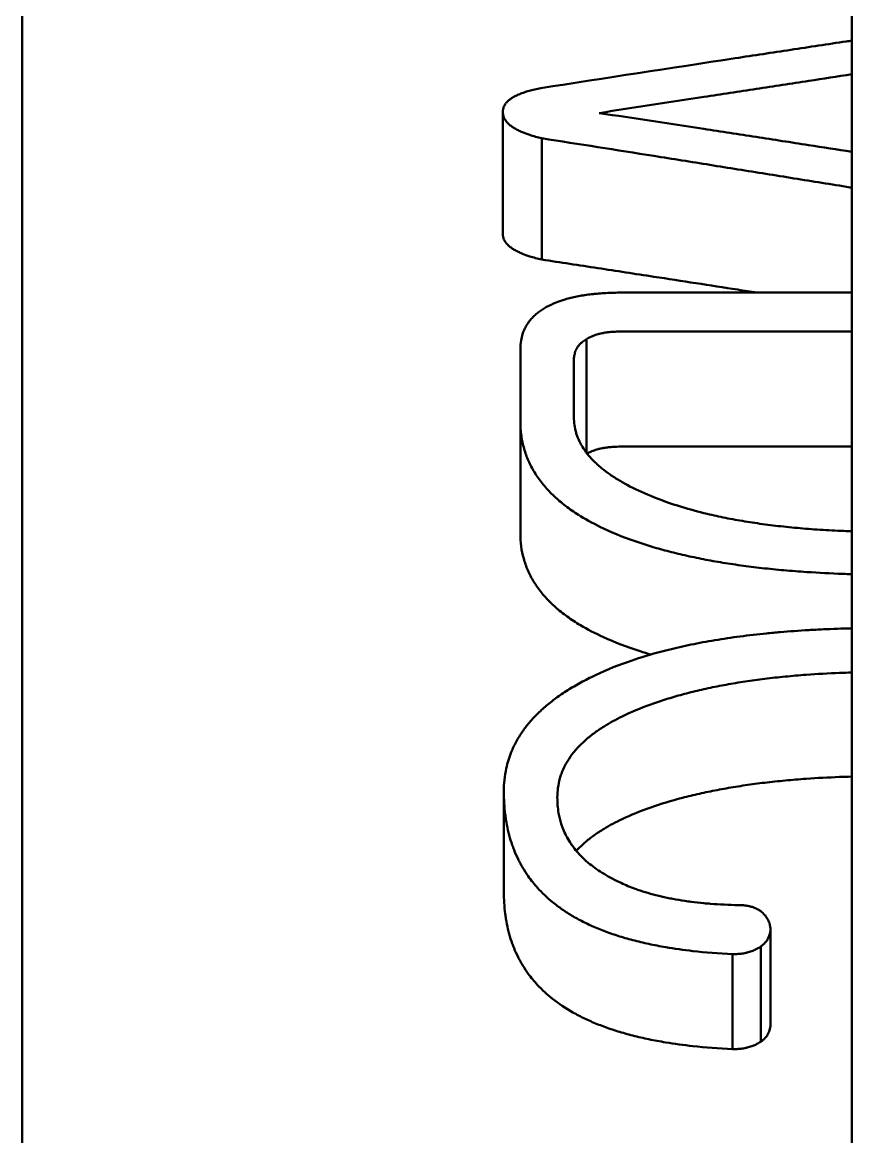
# Model space of a CAD drawing. Header units: millimetres. Extents: x 2121 to 4904, y 892 to 1933.
# Drawn here: x 2774.78 to 2778.98, y 1477.3 to 1482.94 of the extents above; entities that cross this region are included whole.
import ezdxf

# ---------------------------------------------------------------- set-up
doc = ezdxf.new("R2010")
doc.units = ezdxf.units.MM
doc.header["$LTSCALE"] = 1.8
doc.layers.add('외형선(ISO)', color=7, linetype='Continuous', lineweight=50)

msp = doc.modelspace()

# ---------------------------------------------------------------- linework, layer by layer
at = {"layer": '외형선(ISO)', "color": 7}
for p, q in [((2774.7786, 1470.1328), (2774.7786, 1537.6328)), ((2778.9786, 1537.6328), (2778.9786, 1470.1328)), ((2777.212, 1481.8731), (2777.212, 1482.4914)), ((2777.4091, 1481.7438), (2777.4091, 1482.3578)), ((2777.6358, 1480.7655), (2777.6358, 1481.3407)), ((2777.8082, 1481.3793), (2778.9786, 1481.3793)), ((2777.5717, 1481.234), (2777.5717, 1480.945)), ((2777.3007, 1480.3572), (2777.3007, 1480.925)), ((2778.9786, 1480.7968), (2777.8082, 1480.7968)), ((2777.2169, 1478.5436), (2777.2169, 1479.0509)), ((2778.5671, 1477.8636), (2778.5671, 1478.3482)), ((2778.375, 1477.7466), (2778.375, 1478.2274)), ((2778.5179, 1477.7844), (2778.5179, 1478.2664))]:
    msp.add_line(p, q, dxfattribs=at)
for points, knots in [([(2778.9786, 1482.8522), (2778.9695, 1482.8509), (2778.9604, 1482.8495), (2778.9513, 1482.8481), (2778.9044, 1482.8411), (2778.8575, 1482.834), (2778.8107, 1482.8269), (2778.7169, 1482.8127), (2778.6231, 1482.7985), (2778.5294, 1482.7843), (2778.4825, 1482.7772), (2778.4356, 1482.77), (2778.3887, 1482.7629), (2778.0605, 1482.7129), (2777.7323, 1482.6625), (2777.4042, 1482.6116)], [0.1243351, 0.1243351, 0.1243351, 0.1243351, 0.1262184, 0.1262184, 0.1262184, 0.1359275, 0.1359275, 0.1359275, 0.1553457, 0.1553457, 0.1553457, 0.1650549, 0.1650549, 0.1650549, 0.2330186, 0.2330186, 0.2330186, 0.2330186]), ([(2777.6998, 1482.4856), (2777.8767, 1482.513), (2778.0535, 1482.5403), (2778.2304, 1482.5674), (2778.2746, 1482.5742), (2778.3188, 1482.581), (2778.363, 1482.5878), (2778.4515, 1482.6013), (2778.5399, 1482.6148), (2778.6283, 1482.6283), (2778.6725, 1482.6351), (2778.7168, 1482.6418), (2778.761, 1482.6485), (2778.8335, 1482.6595), (2778.9061, 1482.6706), (2778.9786, 1482.6815)], [0, 0, 0, 0, 0.0365897, 0.0365897, 0.0365897, 0.04573713, 0.04573713, 0.04573713, 0.06403198, 0.06403198, 0.06403198, 0.0731794, 0.0731794, 0.0731794, 0.08818727, 0.08818727, 0.08818727, 0.08818727]), ([(2777.4042, 1482.6116), (2777.3935, 1482.6096), (2777.3832, 1482.6074), (2777.3735, 1482.6051), (2777.3637, 1482.6029), (2777.3543, 1482.6005), (2777.3454, 1482.598), (2777.341, 1482.5968), (2777.3366, 1482.5955), (2777.3324, 1482.5942), (2777.324, 1482.5916), (2777.316, 1482.589), (2777.3084, 1482.5862), (2777.3046, 1482.5848), (2777.3009, 1482.5833), (2777.2974, 1482.5819), (2777.2903, 1482.579), (2777.2836, 1482.576), (2777.2774, 1482.5728), (2777.2742, 1482.5713), (2777.2712, 1482.5697), (2777.2684, 1482.5681), (2777.2626, 1482.5648), (2777.2572, 1482.5615), (2777.2523, 1482.5581), (2777.2499, 1482.5563), (2777.2476, 1482.5546), (2777.2453, 1482.5528), (2777.2409, 1482.5493), (2777.2369, 1482.5456), (2777.2333, 1482.5418), (2777.2315, 1482.54), (2777.2299, 1482.538), (2777.2283, 1482.5361), (2777.2252, 1482.5322), (2777.2225, 1482.5282), (2777.2203, 1482.5241), (2777.2192, 1482.5221), (2777.2182, 1482.52), (2777.2173, 1482.5179), (2777.2155, 1482.5137), (2777.2142, 1482.5094), (2777.2133, 1482.505), (2777.2124, 1482.5006), (2777.212, 1482.496), (2777.212, 1482.4914)], [0, 0, 0, 0, 0.083333, 0.083333, 0.083333, 0.166667, 0.166667, 0.166667, 0.208333, 0.208333, 0.208333, 0.291667, 0.291667, 0.291667, 0.333333, 0.333333, 0.333333, 0.416667, 0.416667, 0.416667, 0.458333, 0.458333, 0.458333, 0.541667, 0.541667, 0.541667, 0.583333, 0.583333, 0.583333, 0.666667, 0.666667, 0.666667, 0.708333, 0.708333, 0.708333, 0.791667, 0.791667, 0.791667, 0.833333, 0.833333, 0.833333, 0.916667, 0.916667, 0.916667, 1, 1, 1, 1]), ([(2777.212, 1482.4914), (2777.212, 1482.4866), (2777.2124, 1482.4819), (2777.2133, 1482.4772), (2777.2142, 1482.4726), (2777.2156, 1482.4681), (2777.2174, 1482.4636), (2777.2184, 1482.4614), (2777.2194, 1482.4592), (2777.2205, 1482.457), (2777.2228, 1482.4527), (2777.2255, 1482.4484), (2777.2287, 1482.4443), (2777.2303, 1482.4422), (2777.232, 1482.4401), (2777.2339, 1482.4381), (2777.2375, 1482.434), (2777.2416, 1482.43), (2777.2462, 1482.4261), (2777.2485, 1482.4241), (2777.2509, 1482.4222), (2777.2534, 1482.4203), (2777.2584, 1482.4165), (2777.2639, 1482.4128), (2777.2698, 1482.4092), (2777.2728, 1482.4074), (2777.2758, 1482.4056), (2777.279, 1482.4038), (2777.2854, 1482.4003), (2777.2923, 1482.3968), (2777.2996, 1482.3935), (2777.3032, 1482.3918), (2777.307, 1482.3902), (2777.3109, 1482.3886), (2777.3225, 1482.3837), (2777.3352, 1482.379), (2777.3488, 1482.3745), (2777.3671, 1482.3686), (2777.3872, 1482.363), (2777.4091, 1482.3578)], [0, 0, 0, 0, 0.083333, 0.083333, 0.083333, 0.166667, 0.166667, 0.166667, 0.208333, 0.208333, 0.208333, 0.291667, 0.291667, 0.291667, 0.333333, 0.333333, 0.333333, 0.416667, 0.416667, 0.416667, 0.458333, 0.458333, 0.458333, 0.541667, 0.541667, 0.541667, 0.583333, 0.583333, 0.583333, 0.666667, 0.666667, 0.666667, 0.708333, 0.708333, 0.708333, 0.833333, 0.833333, 0.833333, 1, 1, 1, 1]), ([(2778.9786, 1482.2898), (2778.9055, 1482.3011), (2778.8324, 1482.3124), (2778.7593, 1482.3236), (2778.7152, 1482.3305), (2778.671, 1482.3373), (2778.6269, 1482.344), (2778.5386, 1482.3576), (2778.4503, 1482.3712), (2778.362, 1482.3847), (2778.3179, 1482.3915), (2778.2737, 1482.3982), (2778.2296, 1482.405), (2778.053, 1482.432), (2777.8764, 1482.4589), (2777.6998, 1482.4856)], [0.13082533, 0.13082533, 0.13082533, 0.13082533, 0.14592504, 0.14592504, 0.14592504, 0.15504535, 0.15504535, 0.15504535, 0.17328598, 0.17328598, 0.17328598, 0.1824063, 0.1824063, 0.1824063, 0.21888756, 0.21888756, 0.21888756, 0.21888756]), ([(2777.4091, 1482.3578), (2777.5983, 1482.3281), (2777.7874, 1482.2982), (2777.9766, 1482.2682), (2778.0239, 1482.2607), (2778.0712, 1482.2532), (2778.1185, 1482.2457), (2778.2131, 1482.2306), (2778.3077, 1482.2156), (2778.4023, 1482.2004), (2778.4496, 1482.1929), (2778.4968, 1482.1853), (2778.5441, 1482.1777), (2778.6387, 1482.1626), (2778.7333, 1482.1474), (2778.8279, 1482.1322), (2778.8752, 1482.1246), (2778.9225, 1482.117), (2778.9698, 1482.1093), (2778.9727, 1482.1089), (2778.9757, 1482.1084), (2778.9786, 1482.1079)], [0, 0, 0, 0, 0.0391398, 0.0391398, 0.0391398, 0.0489247, 0.0489247, 0.0489247, 0.0684946, 0.0684946, 0.0684946, 0.0782795, 0.0782795, 0.0782795, 0.0978494, 0.0978494, 0.0978494, 0.1076343, 0.1076343, 0.1076343, 0.1082414, 0.1082414, 0.1082414, 0.1082414]), ([(2777.4091, 1481.7438), (2777.3872, 1481.7489), (2777.3671, 1481.7543), (2777.3488, 1481.76), (2777.3352, 1481.7643), (2777.3225, 1481.7689), (2777.3109, 1481.7736), (2777.307, 1481.7752), (2777.3032, 1481.7767), (2777.2996, 1481.7784), (2777.2923, 1481.7816), (2777.2854, 1481.7849), (2777.279, 1481.7883), (2777.2758, 1481.7901), (2777.2728, 1481.7918), (2777.2698, 1481.7935), (2777.2639, 1481.797), (2777.2584, 1481.8006), (2777.2534, 1481.8043), (2777.2509, 1481.8062), (2777.2485, 1481.808), (2777.2462, 1481.8099), (2777.2416, 1481.8137), (2777.2375, 1481.8175), (2777.2339, 1481.8215), (2777.232, 1481.8235), (2777.2303, 1481.8255), (2777.2287, 1481.8275), (2777.2255, 1481.8315), (2777.2228, 1481.8356), (2777.2205, 1481.8399), (2777.2194, 1481.842), (2777.2184, 1481.8441), (2777.2174, 1481.8462), (2777.2138, 1481.8548), (2777.212, 1481.8638), (2777.212, 1481.8731)], [-1, -1, -1, -1, -0.833333, -0.833333, -0.833333, -0.708333, -0.708333, -0.708333, -0.666667, -0.666667, -0.666667, -0.583333, -0.583333, -0.583333, -0.541667, -0.541667, -0.541667, -0.458333, -0.458333, -0.458333, -0.416667, -0.416667, -0.416667, -0.333333, -0.333333, -0.333333, -0.291667, -0.291667, -0.291667, -0.208333, -0.208333, -0.208333, -0.166667, -0.166667, -0.166667, 0, 0, 0, 0]), ([(2778.4994, 1481.5765), (2778.467, 1481.5815), (2778.4346, 1481.5865), (2778.4023, 1481.5915), (2778.2604, 1481.6135), (2778.1185, 1481.6353), (2777.9766, 1481.6571), (2777.882, 1481.6716), (2777.7874, 1481.6861), (2777.6928, 1481.7006), (2777.5983, 1481.715), (2777.5037, 1481.7295), (2777.4091, 1481.7438)], [-0.07519101, -0.07519101, -0.07519101, -0.07519101, -0.06849457, -0.06849457, -0.06849457, -0.03913976, -0.03913976, -0.03913976, -0.01956988, -0.01956988, -0.01956988, 0, 0, 0, 0]), ([(2777.8132, 1481.5765), (2777.7995, 1481.5765), (2777.7861, 1481.5763), (2777.7729, 1481.576), (2777.7597, 1481.5757), (2777.7468, 1481.5752), (2777.7342, 1481.5745), (2777.7279, 1481.5742), (2777.7216, 1481.5738), (2777.7154, 1481.5734), (2777.703, 1481.5725), (2777.6909, 1481.5715), (2777.6791, 1481.5703), (2777.6732, 1481.5697), (2777.6673, 1481.5691), (2777.6615, 1481.5684), (2777.6499, 1481.5671), (2777.6386, 1481.5656), (2777.6275, 1481.5639), (2777.622, 1481.5631), (2777.6165, 1481.5622), (2777.6111, 1481.5613), (2777.6003, 1481.5594), (2777.5898, 1481.5574), (2777.5795, 1481.5552), (2777.5744, 1481.5541), (2777.5693, 1481.553), (2777.5643, 1481.5518), (2777.5543, 1481.5494), (2777.5445, 1481.5469), (2777.535, 1481.5442), (2777.5303, 1481.5429), (2777.5256, 1481.5415), (2777.521, 1481.54), (2777.5071, 1481.5358), (2777.4939, 1481.5311), (2777.4812, 1481.526), (2777.4643, 1481.5193), (2777.4485, 1481.5118), (2777.4337, 1481.5037)], [0, 0, 0, 0, 0.083333, 0.083333, 0.083333, 0.166667, 0.166667, 0.166667, 0.208333, 0.208333, 0.208333, 0.291667, 0.291667, 0.291667, 0.333333, 0.333333, 0.333333, 0.416667, 0.416667, 0.416667, 0.458333, 0.458333, 0.458333, 0.541667, 0.541667, 0.541667, 0.583333, 0.583333, 0.583333, 0.666667, 0.666667, 0.666667, 0.708333, 0.708333, 0.708333, 0.833333, 0.833333, 0.833333, 1, 1, 1, 1]), ([(2777.4337, 1481.5037), (2777.4263, 1481.4997), (2777.4192, 1481.4955), (2777.4125, 1481.4911), (2777.4057, 1481.4867), (2777.3992, 1481.4822), (2777.3931, 1481.4775), (2777.39, 1481.4752), (2777.387, 1481.4728), (2777.3841, 1481.4704), (2777.3782, 1481.4655), (2777.3727, 1481.4605), (2777.3674, 1481.4554), (2777.3648, 1481.4528), (2777.3623, 1481.4502), (2777.3598, 1481.4475), (2777.3549, 1481.4422), (2777.3503, 1481.4367), (2777.3459, 1481.4311), (2777.3438, 1481.4283), (2777.3417, 1481.4254), (2777.3397, 1481.4225), (2777.3357, 1481.4167), (2777.332, 1481.4108), (2777.3286, 1481.4047), (2777.3269, 1481.4016), (2777.3253, 1481.3985), (2777.3238, 1481.3954), (2777.3207, 1481.3891), (2777.3179, 1481.3827), (2777.3154, 1481.3761), (2777.3142, 1481.3728), (2777.3131, 1481.3694), (2777.312, 1481.366), (2777.3088, 1481.3559), (2777.3062, 1481.3454), (2777.3044, 1481.3345), (2777.3019, 1481.32), (2777.3007, 1481.3049), (2777.3007, 1481.2891)], [0, 0, 0, 0, 0.083333, 0.083333, 0.083333, 0.166667, 0.166667, 0.166667, 0.208333, 0.208333, 0.208333, 0.291667, 0.291667, 0.291667, 0.333333, 0.333333, 0.333333, 0.416667, 0.416667, 0.416667, 0.458333, 0.458333, 0.458333, 0.541667, 0.541667, 0.541667, 0.583333, 0.583333, 0.583333, 0.666667, 0.666667, 0.666667, 0.708333, 0.708333, 0.708333, 0.833333, 0.833333, 0.833333, 1, 1, 1, 1]), ([(2777.5717, 1481.234), (2777.5717, 1481.242), (2777.5723, 1481.2496), (2777.5735, 1481.2568), (2777.5738, 1481.2586), (2777.5741, 1481.2604), (2777.5745, 1481.2622), (2777.5752, 1481.2657), (2777.5761, 1481.2692), (2777.5772, 1481.2726), (2777.5777, 1481.2743), (2777.5782, 1481.2759), (2777.5788, 1481.2776), (2777.58, 1481.2809), (2777.5813, 1481.2841), (2777.5828, 1481.2872), (2777.5836, 1481.2888), (2777.5843, 1481.2903), (2777.5852, 1481.2919), (2777.5868, 1481.2949), (2777.5886, 1481.2979), (2777.5905, 1481.3007), (2777.5915, 1481.3022), (2777.5925, 1481.3036), (2777.5935, 1481.305), (2777.5956, 1481.3078), (2777.5978, 1481.3105), (2777.6002, 1481.3131), (2777.6014, 1481.3144), (2777.6026, 1481.3157), (2777.6038, 1481.317), (2777.6076, 1481.3208), (2777.6117, 1481.3245), (2777.6162, 1481.3279), (2777.6221, 1481.3325), (2777.6286, 1481.3368), (2777.6358, 1481.3407)], [0, 0, 0, 0, 0.166667, 0.166667, 0.166667, 0.208333, 0.208333, 0.208333, 0.291667, 0.291667, 0.291667, 0.333333, 0.333333, 0.333333, 0.416667, 0.416667, 0.416667, 0.458333, 0.458333, 0.458333, 0.541667, 0.541667, 0.541667, 0.583333, 0.583333, 0.583333, 0.666667, 0.666667, 0.666667, 0.708333, 0.708333, 0.708333, 0.833333, 0.833333, 0.833333, 1, 1, 1, 1]), ([(2777.6358, 1481.3407), (2777.6423, 1481.345), (2777.6494, 1481.3489), (2777.657, 1481.3525), (2777.6589, 1481.3534), (2777.6608, 1481.3543), (2777.6628, 1481.3551), (2777.6667, 1481.3568), (2777.6707, 1481.3584), (2777.6749, 1481.3599), (2777.677, 1481.3607), (2777.6791, 1481.3614), (2777.6812, 1481.3621), (2777.6855, 1481.3636), (2777.6899, 1481.3649), (2777.6945, 1481.3662), (2777.6967, 1481.3668), (2777.699, 1481.3674), (2777.7014, 1481.368), (2777.706, 1481.3691), (2777.7108, 1481.3702), (2777.7157, 1481.3712), (2777.7182, 1481.3717), (2777.7207, 1481.3721), (2777.7232, 1481.3726), (2777.7282, 1481.3735), (2777.7334, 1481.3743), (2777.7387, 1481.375), (2777.7413, 1481.3753), (2777.744, 1481.3757), (2777.7467, 1481.376), (2777.7549, 1481.3769), (2777.7633, 1481.3777), (2777.772, 1481.3782), (2777.7836, 1481.3789), (2777.7956, 1481.3793), (2777.8082, 1481.3793)], [0, 0, 0, 0, 0.166667, 0.166667, 0.166667, 0.208333, 0.208333, 0.208333, 0.291667, 0.291667, 0.291667, 0.333333, 0.333333, 0.333333, 0.416667, 0.416667, 0.416667, 0.458333, 0.458333, 0.458333, 0.541667, 0.541667, 0.541667, 0.583333, 0.583333, 0.583333, 0.666667, 0.666667, 0.666667, 0.708333, 0.708333, 0.708333, 0.833333, 0.833333, 0.833333, 1, 1, 1, 1]), ([(2777.3007, 1481.2891), (2777.3007, 1481.2791), (2777.3007, 1481.2691), (2777.3007, 1481.2592), (2777.3007, 1481.2492), (2777.3007, 1481.2392), (2777.3007, 1481.2291), (2777.3007, 1481.2241), (2777.3007, 1481.2191), (2777.3007, 1481.2141), (2777.3007, 1481.2041), (2777.3007, 1481.194), (2777.3007, 1481.184), (2777.3007, 1481.179), (2777.3007, 1481.1739), (2777.3007, 1481.1689), (2777.3007, 1481.1588), (2777.3007, 1481.1488), (2777.3007, 1481.1387), (2777.3007, 1481.1336), (2777.3007, 1481.1286), (2777.3007, 1481.1235), (2777.3007, 1481.1134), (2777.3007, 1481.1033), (2777.3007, 1481.0932), (2777.3007, 1481.0881), (2777.3007, 1481.0831), (2777.3007, 1481.078), (2777.3007, 1481.0679), (2777.3007, 1481.0577), (2777.3007, 1481.0475), (2777.3007, 1481.0425), (2777.3007, 1481.0374), (2777.3007, 1481.0323), (2777.3007, 1481.017), (2777.3007, 1481.0017), (2777.3007, 1480.9864), (2777.3007, 1480.966), (2777.3007, 1480.9455), (2777.3007, 1480.925)], [0, 0, 0, 0, 0.00303888, 0.00303888, 0.00303888, 0.00607776, 0.00607776, 0.00607776, 0.0075972, 0.0075972, 0.0075972, 0.01063608, 0.01063608, 0.01063608, 0.01215552, 0.01215552, 0.01215552, 0.01519439, 0.01519439, 0.01519439, 0.01671383, 0.01671383, 0.01671383, 0.01975271, 0.01975271, 0.01975271, 0.02127215, 0.02127215, 0.02127215, 0.02431103, 0.02431103, 0.02431103, 0.02583047, 0.02583047, 0.02583047, 0.03038879, 0.03038879, 0.03038879, 0.03646655, 0.03646655, 0.03646655, 0.03646655]), ([(2777.961, 1480.5471), (2777.9177, 1480.565), (2777.8781, 1480.5836), (2777.8421, 1480.6029), (2777.833, 1480.6077), (2777.8243, 1480.6126), (2777.8157, 1480.6175), (2777.7986, 1480.6273), (2777.7823, 1480.6373), (2777.767, 1480.6475), (2777.7594, 1480.6526), (2777.7519, 1480.6578), (2777.7447, 1480.6629), (2777.7303, 1480.6733), (2777.7168, 1480.6838), (2777.7042, 1480.6946), (2777.6979, 1480.6999), (2777.6918, 1480.7053), (2777.6859, 1480.7108), (2777.6742, 1480.7217), (2777.6634, 1480.7327), (2777.6535, 1480.744), (2777.6485, 1480.7496), (2777.6438, 1480.7553), (2777.6393, 1480.761), (2777.6303, 1480.7724), (2777.6222, 1480.784), (2777.615, 1480.7957), (2777.6114, 1480.8016), (2777.608, 1480.8075), (2777.6048, 1480.8135), (2777.5985, 1480.8254), (2777.5931, 1480.8375), (2777.5886, 1480.8498), (2777.5863, 1480.8559), (2777.5843, 1480.8621), (2777.5825, 1480.8683), (2777.5789, 1480.8808), (2777.5762, 1480.8934), (2777.5744, 1480.9061), (2777.5726, 1480.9189), (2777.5717, 1480.9319), (2777.5717, 1480.945)], [0, 0, 0, 0, 0.166667, 0.166667, 0.166667, 0.208333, 0.208333, 0.208333, 0.291667, 0.291667, 0.291667, 0.333333, 0.333333, 0.333333, 0.416667, 0.416667, 0.416667, 0.458333, 0.458333, 0.458333, 0.541667, 0.541667, 0.541667, 0.583333, 0.583333, 0.583333, 0.666667, 0.666667, 0.666667, 0.708333, 0.708333, 0.708333, 0.791667, 0.791667, 0.791667, 0.833333, 0.833333, 0.833333, 0.916667, 0.916667, 0.916667, 1, 1, 1, 1]), ([(2777.3007, 1480.925), (2777.3007, 1480.9023), (2777.3021, 1480.88), (2777.3049, 1480.8581), (2777.3077, 1480.8363), (2777.3119, 1480.8149), (2777.3175, 1480.794), (2777.3203, 1480.7835), (2777.3235, 1480.7731), (2777.327, 1480.7629), (2777.334, 1480.7424), (2777.3424, 1480.7224), (2777.3522, 1480.7028), (2777.3571, 1480.6931), (2777.3624, 1480.6834), (2777.368, 1480.6739), (2777.3792, 1480.6548), (2777.3919, 1480.6362), (2777.4059, 1480.618), (2777.4129, 1480.609), (2777.4203, 1480.6), (2777.428, 1480.5912), (2777.4434, 1480.5735), (2777.4603, 1480.5563), (2777.4785, 1480.5397), (2777.4876, 1480.5313), (2777.4971, 1480.5231), (2777.5069, 1480.515), (2777.5266, 1480.4988), (2777.5476, 1480.4831), (2777.5701, 1480.4678), (2777.5813, 1480.4602), (2777.5929, 1480.4527), (2777.6048, 1480.4454), (2777.6406, 1480.4233), (2777.6795, 1480.4023), (2777.7216, 1480.3824), (2777.7777, 1480.356), (2777.8395, 1480.3315), (2777.9068, 1480.3091)], [0, 0, 0, 0, 0.083333, 0.083333, 0.083333, 0.166667, 0.166667, 0.166667, 0.208333, 0.208333, 0.208333, 0.291667, 0.291667, 0.291667, 0.333333, 0.333333, 0.333333, 0.416667, 0.416667, 0.416667, 0.458333, 0.458333, 0.458333, 0.541667, 0.541667, 0.541667, 0.583333, 0.583333, 0.583333, 0.666667, 0.666667, 0.666667, 0.708333, 0.708333, 0.708333, 0.833333, 0.833333, 0.833333, 1, 1, 1, 1]), ([(2777.8082, 1480.7968), (2777.7956, 1480.7968), (2777.7836, 1480.7965), (2777.772, 1480.7958), (2777.7633, 1480.7953), (2777.7549, 1480.7946), (2777.7467, 1480.7937), (2777.744, 1480.7934), (2777.7413, 1480.793), (2777.7387, 1480.7927), (2777.7334, 1480.792), (2777.7282, 1480.7912), (2777.7232, 1480.7904), (2777.7207, 1480.7899), (2777.7182, 1480.7895), (2777.7157, 1480.789), (2777.7108, 1480.7881), (2777.706, 1480.787), (2777.7014, 1480.7859), (2777.699, 1480.7853), (2777.6967, 1480.7848), (2777.6945, 1480.7842), (2777.6899, 1480.7829), (2777.6855, 1480.7817), (2777.6812, 1480.7803), (2777.6791, 1480.7796), (2777.677, 1480.7789), (2777.6749, 1480.7781), (2777.6707, 1480.7767), (2777.6667, 1480.7751), (2777.6628, 1480.7735), (2777.6608, 1480.7726), (2777.6589, 1480.7718), (2777.657, 1480.7709), (2777.6506, 1480.768), (2777.6446, 1480.7649), (2777.6389, 1480.7615)], [-1, -1, -1, -1, -0.8333333, -0.8333333, -0.8333333, -0.7083333, -0.7083333, -0.7083333, -0.6666667, -0.6666667, -0.6666667, -0.5833333, -0.5833333, -0.5833333, -0.5416667, -0.5416667, -0.5416667, -0.4583333, -0.4583333, -0.4583333, -0.4166667, -0.4166667, -0.4166667, -0.3333333, -0.3333333, -0.3333333, -0.2916667, -0.2916667, -0.2916667, -0.2083333, -0.2083333, -0.2083333, -0.1666667, -0.1666667, -0.1666667, -0.0262246, -0.0262246, -0.0262246, -0.0262246]), ([(2778.9786, 1480.3682), (2778.9651, 1480.3687), (2778.9517, 1480.3692), (2778.9384, 1480.3698), (2778.918, 1480.3706), (2778.8978, 1480.3716), (2778.8778, 1480.3726), (2778.8378, 1480.3747), (2778.7987, 1480.3773), (2778.7604, 1480.3803), (2778.7412, 1480.3818), (2778.7222, 1480.3833), (2778.7035, 1480.385), (2778.666, 1480.3884), (2778.6293, 1480.3923), (2778.5934, 1480.3965), (2778.5755, 1480.3986), (2778.5578, 1480.4008), (2778.5402, 1480.4032), (2778.5052, 1480.4078), (2778.471, 1480.4129), (2778.4376, 1480.4184), (2778.4209, 1480.4212), (2778.4044, 1480.424), (2778.3881, 1480.427), (2778.3555, 1480.4329), (2778.3238, 1480.4393), (2778.2928, 1480.446), (2778.2774, 1480.4494), (2778.2621, 1480.4529), (2778.247, 1480.4565), (2778.2019, 1480.4673), (2778.1585, 1480.479), (2778.1171, 1480.4916), (2778.0618, 1480.5085), (2778.0097, 1480.527), (2777.961, 1480.5471)], [0.1394588, 0.1394588, 0.1394588, 0.1394588, 0.1666667, 0.1666667, 0.1666667, 0.2083333, 0.2083333, 0.2083333, 0.2916667, 0.2916667, 0.2916667, 0.3333333, 0.3333333, 0.3333333, 0.4166667, 0.4166667, 0.4166667, 0.4583333, 0.4583333, 0.4583333, 0.5416667, 0.5416667, 0.5416667, 0.5833333, 0.5833333, 0.5833333, 0.6666667, 0.6666667, 0.6666667, 0.7083333, 0.7083333, 0.7083333, 0.8333333, 0.8333333, 0.8333333, 1, 1, 1, 1]), ([(2777.9068, 1479.7612), (2777.8395, 1479.7829), (2777.7777, 1479.8066), (2777.7216, 1479.8322), (2777.6795, 1479.8514), (2777.6406, 1479.8717), (2777.6048, 1479.8931), (2777.5929, 1479.9002), (2777.5813, 1479.9074), (2777.5701, 1479.9148), (2777.5476, 1479.9295), (2777.5266, 1479.9448), (2777.5069, 1479.9604), (2777.4971, 1479.9683), (2777.4876, 1479.9762), (2777.4785, 1479.9843), (2777.4603, 1480.0005), (2777.4434, 1480.0171), (2777.428, 1480.0342), (2777.4203, 1480.0427), (2777.4129, 1480.0514), (2777.4059, 1480.0602), (2777.3919, 1480.0777), (2777.3792, 1480.0957), (2777.368, 1480.1142), (2777.3624, 1480.1234), (2777.3571, 1480.1328), (2777.3522, 1480.1422), (2777.3424, 1480.1612), (2777.334, 1480.1805), (2777.327, 1480.2004), (2777.3235, 1480.2103), (2777.3203, 1480.2203), (2777.3175, 1480.2304), (2777.3063, 1480.2709), (2777.3007, 1480.3132), (2777.3007, 1480.3572)], [-1, -1, -1, -1, -0.833333, -0.833333, -0.833333, -0.708333, -0.708333, -0.708333, -0.666667, -0.666667, -0.666667, -0.583333, -0.583333, -0.583333, -0.541667, -0.541667, -0.541667, -0.458333, -0.458333, -0.458333, -0.416667, -0.416667, -0.416667, -0.333333, -0.333333, -0.333333, -0.291667, -0.291667, -0.291667, -0.208333, -0.208333, -0.208333, -0.166667, -0.166667, -0.166667, 0, 0, 0, 0]), ([(2777.9068, 1480.3091), (2777.9336, 1480.3002), (2777.9612, 1480.2917), (2777.9895, 1480.2836), (2778.0178, 1480.2754), (2778.0469, 1480.2676), (2778.0767, 1480.2602), (2778.0916, 1480.2565), (2778.1067, 1480.2528), (2778.1219, 1480.2493), (2778.1525, 1480.2422), (2778.1837, 1480.2355), (2778.2158, 1480.2292), (2778.2318, 1480.226), (2778.248, 1480.223), (2778.2643, 1480.22), (2778.2971, 1480.214), (2778.3306, 1480.2084), (2778.3649, 1480.2032), (2778.382, 1480.2006), (2778.3993, 1480.1981), (2778.4168, 1480.1957), (2778.4518, 1480.1908), (2778.4875, 1480.1863), (2778.524, 1480.1822), (2778.5422, 1480.1802), (2778.5606, 1480.1782), (2778.5792, 1480.1763), (2778.6164, 1480.1726), (2778.6544, 1480.1692), (2778.6931, 1480.1663), (2778.7124, 1480.1648), (2778.732, 1480.1634), (2778.7517, 1480.1621), (2778.8108, 1480.1581), (2778.8716, 1480.155), (2778.9341, 1480.1528), (2778.9489, 1480.1523), (2778.9637, 1480.1518), (2778.9786, 1480.1513)], [0, 0, 0, 0, 0.0833333, 0.0833333, 0.0833333, 0.1666667, 0.1666667, 0.1666667, 0.2083333, 0.2083333, 0.2083333, 0.2916667, 0.2916667, 0.2916667, 0.3333333, 0.3333333, 0.3333333, 0.4166667, 0.4166667, 0.4166667, 0.4583333, 0.4583333, 0.4583333, 0.5416667, 0.5416667, 0.5416667, 0.5833333, 0.5833333, 0.5833333, 0.6666667, 0.6666667, 0.6666667, 0.7083333, 0.7083333, 0.7083333, 0.8333333, 0.8333333, 0.8333333, 0.8627943, 0.8627943, 0.8627943, 0.8627943]), ([(2778.9786, 1479.8769), (2778.9297, 1479.8758), (2778.8818, 1479.8742), (2778.8349, 1479.872), (2778.8098, 1479.8709), (2778.7851, 1479.8696), (2778.7606, 1479.8682), (2778.7116, 1479.8653), (2778.6636, 1479.8619), (2778.6168, 1479.8579), (2778.5934, 1479.8559), (2778.5703, 1479.8537), (2778.5474, 1479.8514), (2778.5017, 1479.8469), (2778.4571, 1479.8417), (2778.4136, 1479.836), (2778.3918, 1479.8331), (2778.3703, 1479.8301), (2778.3491, 1479.827), (2778.3066, 1479.8207), (2778.2653, 1479.8138), (2778.2251, 1479.8063), (2778.2049, 1479.8026), (2778.1851, 1479.7987), (2778.1655, 1479.7947), (2778.1264, 1479.7867), (2778.0883, 1479.7781), (2778.0514, 1479.7689), (2778.0329, 1479.7643), (2778.0147, 1479.7595), (2777.9967, 1479.7546), (2777.9429, 1479.7399), (2777.8916, 1479.724), (2777.8427, 1479.7066), (2777.7776, 1479.6836), (2777.7168, 1479.6581), (2777.6604, 1479.6303)], [0.08859, 0.08859, 0.08859, 0.08859, 0.1666667, 0.1666667, 0.1666667, 0.2083333, 0.2083333, 0.2083333, 0.2916667, 0.2916667, 0.2916667, 0.3333333, 0.3333333, 0.3333333, 0.4166667, 0.4166667, 0.4166667, 0.4583333, 0.4583333, 0.4583333, 0.5416667, 0.5416667, 0.5416667, 0.5833333, 0.5833333, 0.5833333, 0.6666667, 0.6666667, 0.6666667, 0.7083333, 0.7083333, 0.7083333, 0.8333333, 0.8333333, 0.8333333, 1, 1, 1, 1]), ([(2777.961, 1479.4918), (2777.9865, 1479.5009), (2778.0126, 1479.5097), (2778.0393, 1479.5181), (2778.066, 1479.5264), (2778.0934, 1479.5344), (2778.1214, 1479.542), (2778.1354, 1479.5458), (2778.1496, 1479.5495), (2778.1639, 1479.5531), (2778.1926, 1479.5604), (2778.2219, 1479.5672), (2778.2518, 1479.5736), (2778.2668, 1479.5769), (2778.2819, 1479.58), (2778.2972, 1479.583), (2778.3278, 1479.5891), (2778.359, 1479.5948), (2778.3908, 1479.6001), (2778.4068, 1479.6027), (2778.4228, 1479.6053), (2778.4391, 1479.6078), (2778.4716, 1479.6127), (2778.5047, 1479.6172), (2778.5385, 1479.6214), (2778.5553, 1479.6235), (2778.5724, 1479.6254), (2778.5896, 1479.6273), (2778.624, 1479.6311), (2778.659, 1479.6345), (2778.6947, 1479.6375), (2778.7126, 1479.6391), (2778.7306, 1479.6405), (2778.7487, 1479.6418), (2778.8032, 1479.6458), (2778.8591, 1479.6489), (2778.9165, 1479.6511), (2778.937, 1479.652), (2778.9577, 1479.6527), (2778.9786, 1479.6533)], [0, 0, 0, 0, 0.0833333, 0.0833333, 0.0833333, 0.1666667, 0.1666667, 0.1666667, 0.2083333, 0.2083333, 0.2083333, 0.2916667, 0.2916667, 0.2916667, 0.3333333, 0.3333333, 0.3333333, 0.4166667, 0.4166667, 0.4166667, 0.4583333, 0.4583333, 0.4583333, 0.5416667, 0.5416667, 0.5416667, 0.5833333, 0.5833333, 0.5833333, 0.6666667, 0.6666667, 0.6666667, 0.7083333, 0.7083333, 0.7083333, 0.8333333, 0.8333333, 0.8333333, 0.8780601, 0.8780601, 0.8780601, 0.8780601]), ([(2777.6604, 1479.6303), (2777.6358, 1479.6182), (2777.6122, 1479.6058), (2777.5896, 1479.593), (2777.567, 1479.5803), (2777.5454, 1479.5672), (2777.5249, 1479.5538), (2777.5146, 1479.5471), (2777.5046, 1479.5403), (2777.4949, 1479.5334), (2777.4754, 1479.5197), (2777.4569, 1479.5056), (2777.4394, 1479.4912), (2777.4307, 1479.4841), (2777.4222, 1479.4768), (2777.414, 1479.4694), (2777.3976, 1479.4547), (2777.3822, 1479.4396), (2777.3678, 1479.4242), (2777.3606, 1479.4165), (2777.3537, 1479.4088), (2777.347, 1479.4009), (2777.3337, 1479.3852), (2777.3214, 1479.3691), (2777.3101, 1479.3527), (2777.3044, 1479.3445), (2777.299, 1479.3362), (2777.2939, 1479.3278), (2777.2836, 1479.3111), (2777.2744, 1479.294), (2777.2662, 1479.2766), (2777.2621, 1479.2679), (2777.2582, 1479.2591), (2777.2546, 1479.2502), (2777.2438, 1479.2235), (2777.2354, 1479.1961), (2777.2292, 1479.1679), (2777.221, 1479.1303), (2777.2169, 1479.0913), (2777.2169, 1479.0509)], [0, 0, 0, 0, 0.083333, 0.083333, 0.083333, 0.166667, 0.166667, 0.166667, 0.208333, 0.208333, 0.208333, 0.291667, 0.291667, 0.291667, 0.333333, 0.333333, 0.333333, 0.416667, 0.416667, 0.416667, 0.458333, 0.458333, 0.458333, 0.541667, 0.541667, 0.541667, 0.583333, 0.583333, 0.583333, 0.666667, 0.666667, 0.666667, 0.708333, 0.708333, 0.708333, 0.833333, 0.833333, 0.833333, 1, 1, 1, 1]), ([(2777.4879, 1479.0208), (2777.4879, 1479.0375), (2777.489, 1479.0539), (2777.4912, 1479.07), (2777.4934, 1479.0861), (2777.4967, 1479.1019), (2777.5011, 1479.1173), (2777.5033, 1479.1251), (2777.5057, 1479.1327), (2777.5085, 1479.1403), (2777.5139, 1479.1555), (2777.5205, 1479.1703), (2777.5282, 1479.1849), (2777.532, 1479.1922), (2777.5361, 1479.1994), (2777.5405, 1479.2065), (2777.5493, 1479.2207), (2777.5591, 1479.2347), (2777.5701, 1479.2484), (2777.5755, 1479.2552), (2777.5813, 1479.2619), (2777.5873, 1479.2686), (2777.5994, 1479.282), (2777.6125, 1479.295), (2777.6267, 1479.3078), (2777.6338, 1479.3142), (2777.6412, 1479.3205), (2777.6489, 1479.3267), (2777.6642, 1479.3392), (2777.6807, 1479.3514), (2777.6982, 1479.3632), (2777.7069, 1479.3692), (2777.716, 1479.375), (2777.7253, 1479.3808), (2777.7532, 1479.3982), (2777.7836, 1479.4149), (2777.8165, 1479.431), (2777.8603, 1479.4524), (2777.9084, 1479.4727), (2777.961, 1479.4918)], [0, 0, 0, 0, 0.083333, 0.083333, 0.083333, 0.166667, 0.166667, 0.166667, 0.208333, 0.208333, 0.208333, 0.291667, 0.291667, 0.291667, 0.333333, 0.333333, 0.333333, 0.416667, 0.416667, 0.416667, 0.458333, 0.458333, 0.458333, 0.541667, 0.541667, 0.541667, 0.583333, 0.583333, 0.583333, 0.666667, 0.666667, 0.666667, 0.708333, 0.708333, 0.708333, 0.833333, 0.833333, 0.833333, 1, 1, 1, 1]), ([(2778.9786, 1479.1265), (2778.9577, 1479.1259), (2778.937, 1479.1253), (2778.9165, 1479.1245), (2778.8591, 1479.1223), (2778.8032, 1479.1193), (2778.7487, 1479.1154), (2778.7306, 1479.1141), (2778.7126, 1479.1128), (2778.6947, 1479.1113), (2778.659, 1479.1084), (2778.624, 1479.1051), (2778.5896, 1479.1014), (2778.5724, 1479.0996), (2778.5553, 1479.0977), (2778.5385, 1479.0957), (2778.5047, 1479.0916), (2778.4716, 1479.0872), (2778.4391, 1479.0825), (2778.4228, 1479.0801), (2778.4068, 1479.0776), (2778.3908, 1479.0751), (2778.359, 1479.0699), (2778.3278, 1479.0644), (2778.2972, 1479.0586), (2778.2819, 1479.0556), (2778.2668, 1479.0526), (2778.2518, 1479.0495), (2778.2219, 1479.0432), (2778.1926, 1479.0366), (2778.1639, 1479.0296), (2778.1496, 1479.0261), (2778.1354, 1479.0226), (2778.1214, 1479.0189), (2778.0654, 1479.0042), (2778.0119, 1478.988), (2777.961, 1478.9703)], [-0.8780601, -0.8780601, -0.8780601, -0.8780601, -0.8333333, -0.8333333, -0.8333333, -0.7083333, -0.7083333, -0.7083333, -0.6666667, -0.6666667, -0.6666667, -0.5833333, -0.5833333, -0.5833333, -0.5416667, -0.5416667, -0.5416667, -0.4583333, -0.4583333, -0.4583333, -0.4166667, -0.4166667, -0.4166667, -0.3333333, -0.3333333, -0.3333333, -0.2916667, -0.2916667, -0.2916667, -0.2083333, -0.2083333, -0.2083333, -0.1666667, -0.1666667, -0.1666667, 0, 0, 0, 0]), ([(2777.2169, 1479.0509), (2777.2169, 1479.0311), (2777.2175, 1479.0116), (2777.2186, 1478.9925), (2777.2197, 1478.9734), (2777.2215, 1478.9546), (2777.2237, 1478.9362), (2777.2249, 1478.927), (2777.2262, 1478.9179), (2777.2276, 1478.9089), (2777.2304, 1478.8908), (2777.2339, 1478.8731), (2777.2379, 1478.8557), (2777.2398, 1478.8471), (2777.242, 1478.8385), (2777.2443, 1478.83), (2777.2488, 1478.813), (2777.254, 1478.7963), (2777.2597, 1478.78), (2777.2625, 1478.7719), (2777.2655, 1478.7638), (2777.2687, 1478.7559), (2777.2749, 1478.7399), (2777.2818, 1478.7244), (2777.2892, 1478.7091), (2777.2929, 1478.7015), (2777.2967, 1478.694), (2777.3007, 1478.6866), (2777.3087, 1478.6718), (2777.3173, 1478.6573), (2777.3264, 1478.6432), (2777.331, 1478.6361), (2777.3357, 1478.6291), (2777.3405, 1478.6223), (2777.3551, 1478.6016), (2777.3709, 1478.5818), (2777.388, 1478.5629), (2777.4108, 1478.5376), (2777.4359, 1478.5138), (2777.4633, 1478.4915)], [0, 0, 0, 0, 0.083333, 0.083333, 0.083333, 0.166667, 0.166667, 0.166667, 0.208333, 0.208333, 0.208333, 0.291667, 0.291667, 0.291667, 0.333333, 0.333333, 0.333333, 0.416667, 0.416667, 0.416667, 0.458333, 0.458333, 0.458333, 0.541667, 0.541667, 0.541667, 0.583333, 0.583333, 0.583333, 0.666667, 0.666667, 0.666667, 0.708333, 0.708333, 0.708333, 0.833333, 0.833333, 0.833333, 1, 1, 1, 1]), ([(2777.7245, 1478.6338), (2777.7113, 1478.6417), (2777.6987, 1478.6498), (2777.6867, 1478.6582), (2777.6746, 1478.6665), (2777.6631, 1478.6751), (2777.6522, 1478.684), (2777.6467, 1478.6884), (2777.6414, 1478.6929), (2777.6362, 1478.6974), (2777.6258, 1478.7065), (2777.6159, 1478.7159), (2777.6066, 1478.7254), (2777.602, 1478.7302), (2777.5974, 1478.7351), (2777.5931, 1478.74), (2777.5843, 1478.7498), (2777.5761, 1478.7598), (2777.5684, 1478.7701), (2777.5646, 1478.7753), (2777.5609, 1478.7805), (2777.5573, 1478.7857), (2777.5502, 1478.7963), (2777.5436, 1478.807), (2777.5376, 1478.818), (2777.5346, 1478.8235), (2777.5317, 1478.8291), (2777.529, 1478.8347), (2777.5235, 1478.846), (2777.5186, 1478.8574), (2777.5142, 1478.8691), (2777.512, 1478.875), (2777.51, 1478.8809), (2777.508, 1478.8869), (2777.5023, 1478.9048), (2777.4978, 1478.9232), (2777.4945, 1478.9422), (2777.4901, 1478.9675), (2777.4879, 1478.9937), (2777.4879, 1479.0208)], [0, 0, 0, 0, 0.083333, 0.083333, 0.083333, 0.166667, 0.166667, 0.166667, 0.208333, 0.208333, 0.208333, 0.291667, 0.291667, 0.291667, 0.333333, 0.333333, 0.333333, 0.416667, 0.416667, 0.416667, 0.458333, 0.458333, 0.458333, 0.541667, 0.541667, 0.541667, 0.583333, 0.583333, 0.583333, 0.666667, 0.666667, 0.666667, 0.708333, 0.708333, 0.708333, 0.833333, 0.833333, 0.833333, 1, 1, 1, 1]), ([(2777.961, 1478.9703), (2777.9084, 1478.9518), (2777.8603, 1478.9322), (2777.8165, 1478.9114), (2777.7836, 1478.8959), (2777.7532, 1478.8797), (2777.7253, 1478.8629), (2777.716, 1478.8573), (2777.7069, 1478.8516), (2777.6982, 1478.8458), (2777.6807, 1478.8344), (2777.6642, 1478.8226), (2777.6489, 1478.8105), (2777.6412, 1478.8045), (2777.6338, 1478.7984), (2777.6267, 1478.7922), (2777.6125, 1478.7798), (2777.5994, 1478.7672), (2777.5873, 1478.7543), (2777.5862, 1478.753), (2777.585, 1478.7518), (2777.5839, 1478.7506)], [-1, -1, -1, -1, -0.8333333, -0.8333333, -0.8333333, -0.7083333, -0.7083333, -0.7083333, -0.6666667, -0.6666667, -0.6666667, -0.5833333, -0.5833333, -0.5833333, -0.5416667, -0.5416667, -0.5416667, -0.4583333, -0.4583333, -0.4583333, -0.4503685, -0.4503685, -0.4503685, -0.4503685]), ([(2778.4045, 1478.476), (2778.3802, 1478.4765), (2778.3562, 1478.4772), (2778.3328, 1478.4783), (2778.3093, 1478.4794), (2778.2863, 1478.4808), (2778.2638, 1478.4826), (2778.2525, 1478.4835), (2778.2414, 1478.4844), (2778.2303, 1478.4855), (2778.2082, 1478.4875), (2778.1866, 1478.49), (2778.1654, 1478.4927), (2778.1549, 1478.4941), (2778.1444, 1478.4955), (2778.134, 1478.4971), (2778.1133, 1478.5001), (2778.0931, 1478.5035), (2778.0733, 1478.5073), (2778.0634, 1478.5091), (2778.0536, 1478.5111), (2778.0439, 1478.5131), (2778.0245, 1478.5172), (2778.0057, 1478.5216), (2777.9872, 1478.5263), (2777.978, 1478.5286), (2777.9689, 1478.5311), (2777.9599, 1478.5336), (2777.9419, 1478.5387), (2777.9244, 1478.544), (2777.9073, 1478.5497), (2777.8988, 1478.5526), (2777.8904, 1478.5555), (2777.8821, 1478.5585), (2777.8572, 1478.5676), (2777.8333, 1478.5773), (2777.8104, 1478.5879), (2777.78, 1478.6019), (2777.7513, 1478.6172), (2777.7245, 1478.6338)], [0, 0, 0, 0, 0.083333, 0.083333, 0.083333, 0.166667, 0.166667, 0.166667, 0.208333, 0.208333, 0.208333, 0.291667, 0.291667, 0.291667, 0.333333, 0.333333, 0.333333, 0.416667, 0.416667, 0.416667, 0.458333, 0.458333, 0.458333, 0.541667, 0.541667, 0.541667, 0.583333, 0.583333, 0.583333, 0.666667, 0.666667, 0.666667, 0.708333, 0.708333, 0.708333, 0.833333, 0.833333, 0.833333, 1, 1, 1, 1]), ([(2777.4633, 1478.0022), (2777.4359, 1478.0238), (2777.4108, 1478.0468), (2777.388, 1478.0713), (2777.3709, 1478.0897), (2777.3551, 1478.1088), (2777.3405, 1478.1288), (2777.3357, 1478.1354), (2777.331, 1478.1422), (2777.3264, 1478.149), (2777.3173, 1478.1627), (2777.3087, 1478.1767), (2777.3007, 1478.191), (2777.2967, 1478.1982), (2777.2929, 1478.2055), (2777.2892, 1478.2129), (2777.2818, 1478.2276), (2777.2749, 1478.2426), (2777.2687, 1478.2581), (2777.2655, 1478.2658), (2777.2625, 1478.2736), (2777.2597, 1478.2815), (2777.254, 1478.2972), (2777.2488, 1478.3133), (2777.2443, 1478.3298), (2777.242, 1478.338), (2777.2398, 1478.3463), (2777.2379, 1478.3547), (2777.2339, 1478.3715), (2777.2304, 1478.3887), (2777.2276, 1478.4061), (2777.2262, 1478.4149), (2777.2249, 1478.4237), (2777.2237, 1478.4326), (2777.2192, 1478.4683), (2777.2169, 1478.5052), (2777.2169, 1478.5436)], [-1, -1, -1, -1, -0.833333, -0.833333, -0.833333, -0.708333, -0.708333, -0.708333, -0.666667, -0.666667, -0.666667, -0.583333, -0.583333, -0.583333, -0.541667, -0.541667, -0.541667, -0.458333, -0.458333, -0.458333, -0.416667, -0.416667, -0.416667, -0.333333, -0.333333, -0.333333, -0.291667, -0.291667, -0.291667, -0.208333, -0.208333, -0.208333, -0.166667, -0.166667, -0.166667, 0, 0, 0, 0]), ([(2777.4633, 1478.4915), (2777.4789, 1478.4786), (2777.4953, 1478.4662), (2777.5125, 1478.4543), (2777.5298, 1478.4423), (2777.5478, 1478.4308), (2777.5666, 1478.4198), (2777.5761, 1478.4142), (2777.5857, 1478.4088), (2777.5955, 1478.4035), (2777.6152, 1478.3929), (2777.6356, 1478.3828), (2777.6569, 1478.3731), (2777.6675, 1478.3683), (2777.6784, 1478.3636), (2777.6894, 1478.359), (2777.7115, 1478.3498), (2777.7344, 1478.341), (2777.7581, 1478.3328), (2777.77, 1478.3286), (2777.782, 1478.3246), (2777.7943, 1478.3207), (2777.8188, 1478.3129), (2777.8441, 1478.3055), (2777.8702, 1478.2986), (2777.8833, 1478.2952), (2777.8966, 1478.2918), (2777.9101, 1478.2886), (2777.937, 1478.2822), (2777.9647, 1478.2763), (2777.9933, 1478.2708), (2778.0076, 1478.268), (2778.0221, 1478.2654), (2778.0368, 1478.2629), (2778.0808, 1478.2553), (2778.1267, 1478.2489), (2778.1744, 1478.2434), (2778.238, 1478.2362), (2778.3049, 1478.2309), (2778.375, 1478.2274)], [0, 0, 0, 0, 0.083333, 0.083333, 0.083333, 0.166667, 0.166667, 0.166667, 0.208333, 0.208333, 0.208333, 0.291667, 0.291667, 0.291667, 0.333333, 0.333333, 0.333333, 0.416667, 0.416667, 0.416667, 0.458333, 0.458333, 0.458333, 0.541667, 0.541667, 0.541667, 0.583333, 0.583333, 0.583333, 0.666667, 0.666667, 0.666667, 0.708333, 0.708333, 0.708333, 0.833333, 0.833333, 0.833333, 1, 1, 1, 1]), ([(2778.5277, 1478.4374), (2778.5253, 1478.4395), (2778.5227, 1478.4416), (2778.5201, 1478.4436), (2778.5175, 1478.4455), (2778.5148, 1478.4474), (2778.512, 1478.4492), (2778.5106, 1478.4501), (2778.5092, 1478.451), (2778.5077, 1478.4518), (2778.5049, 1478.4535), (2778.5019, 1478.4551), (2778.4989, 1478.4567), (2778.4974, 1478.4574), (2778.4959, 1478.4582), (2778.4943, 1478.4589), (2778.4912, 1478.4603), (2778.488, 1478.4616), (2778.4848, 1478.4629), (2778.4831, 1478.4635), (2778.4815, 1478.4641), (2778.4798, 1478.4647), (2778.4765, 1478.4659), (2778.473, 1478.4669), (2778.4695, 1478.4679), (2778.4678, 1478.4684), (2778.466, 1478.4689), (2778.4642, 1478.4693), (2778.4607, 1478.4702), (2778.457, 1478.471), (2778.4532, 1478.4718), (2778.4514, 1478.4721), (2778.4495, 1478.4724), (2778.4476, 1478.4728), (2778.4418, 1478.4737), (2778.4359, 1478.4744), (2778.4298, 1478.475), (2778.4217, 1478.4757), (2778.4133, 1478.476), (2778.4045, 1478.476)], [0, 0, 0, 0, 0.083333, 0.083333, 0.083333, 0.166667, 0.166667, 0.166667, 0.208333, 0.208333, 0.208333, 0.291667, 0.291667, 0.291667, 0.333333, 0.333333, 0.333333, 0.416667, 0.416667, 0.416667, 0.458333, 0.458333, 0.458333, 0.541667, 0.541667, 0.541667, 0.583333, 0.583333, 0.583333, 0.666667, 0.666667, 0.666667, 0.708333, 0.708333, 0.708333, 0.833333, 0.833333, 0.833333, 1, 1, 1, 1]), ([(2778.5671, 1478.3482), (2778.5671, 1478.351), (2778.567, 1478.3538), (2778.5669, 1478.3565), (2778.5667, 1478.3593), (2778.5664, 1478.362), (2778.566, 1478.3647), (2778.5659, 1478.3661), (2778.5657, 1478.3674), (2778.5654, 1478.3687), (2778.565, 1478.3714), (2778.5644, 1478.374), (2778.5638, 1478.3767), (2778.5635, 1478.378), (2778.5631, 1478.3793), (2778.5628, 1478.3806), (2778.562, 1478.3831), (2778.5612, 1478.3857), (2778.5603, 1478.3882), (2778.5598, 1478.3895), (2778.5594, 1478.3908), (2778.5589, 1478.392), (2778.5579, 1478.3945), (2778.5568, 1478.397), (2778.5556, 1478.3994), (2778.555, 1478.4007), (2778.5544, 1478.4019), (2778.5537, 1478.4031), (2778.5524, 1478.4055), (2778.5511, 1478.4079), (2778.5496, 1478.4103), (2778.5489, 1478.4115), (2778.5481, 1478.4126), (2778.5474, 1478.4138), (2778.545, 1478.4173), (2778.5425, 1478.4208), (2778.5398, 1478.4242), (2778.5361, 1478.4287), (2778.5321, 1478.4331), (2778.5277, 1478.4374)], [0, 0, 0, 0, 0.083333, 0.083333, 0.083333, 0.166667, 0.166667, 0.166667, 0.208333, 0.208333, 0.208333, 0.291667, 0.291667, 0.291667, 0.333333, 0.333333, 0.333333, 0.416667, 0.416667, 0.416667, 0.458333, 0.458333, 0.458333, 0.541667, 0.541667, 0.541667, 0.583333, 0.583333, 0.583333, 0.666667, 0.666667, 0.666667, 0.708333, 0.708333, 0.708333, 0.833333, 0.833333, 0.833333, 1, 1, 1, 1]), ([(2778.5179, 1478.2664), (2778.5203, 1478.2682), (2778.5227, 1478.2699), (2778.525, 1478.2718), (2778.5273, 1478.2736), (2778.5294, 1478.2755), (2778.5315, 1478.2774), (2778.5326, 1478.2783), (2778.5336, 1478.2793), (2778.5346, 1478.2803), (2778.5366, 1478.2822), (2778.5386, 1478.2842), (2778.5404, 1478.2863), (2778.5413, 1478.2873), (2778.5422, 1478.2883), (2778.543, 1478.2894), (2778.5448, 1478.2915), (2778.5464, 1478.2936), (2778.548, 1478.2958), (2778.5488, 1478.2969), (2778.5495, 1478.298), (2778.5502, 1478.2991), (2778.5517, 1478.3013), (2778.5531, 1478.3036), (2778.5543, 1478.3059), (2778.555, 1478.3071), (2778.5556, 1478.3083), (2778.5562, 1478.3094), (2778.5574, 1478.3118), (2778.5585, 1478.3142), (2778.5595, 1478.3167), (2778.56, 1478.3179), (2778.5605, 1478.3191), (2778.5609, 1478.3204), (2778.5623, 1478.3241), (2778.5634, 1478.3279), (2778.5644, 1478.3319), (2778.5657, 1478.3371), (2778.5666, 1478.3426), (2778.5671, 1478.3482)], [0, 0, 0, 0, 0.083333, 0.083333, 0.083333, 0.166667, 0.166667, 0.166667, 0.208333, 0.208333, 0.208333, 0.291667, 0.291667, 0.291667, 0.333333, 0.333333, 0.333333, 0.416667, 0.416667, 0.416667, 0.458333, 0.458333, 0.458333, 0.541667, 0.541667, 0.541667, 0.583333, 0.583333, 0.583333, 0.666667, 0.666667, 0.666667, 0.708333, 0.708333, 0.708333, 0.833333, 0.833333, 0.833333, 1, 1, 1, 1]), ([(2778.375, 1478.2274), (2778.3799, 1478.2274), (2778.3847, 1478.2275), (2778.3895, 1478.2276), (2778.3943, 1478.2278), (2778.399, 1478.2281), (2778.4036, 1478.2285), (2778.4059, 1478.2286), (2778.4081, 1478.2288), (2778.4104, 1478.2291), (2778.4149, 1478.2295), (2778.4194, 1478.2301), (2778.4238, 1478.2307), (2778.4259, 1478.231), (2778.4281, 1478.2314), (2778.4303, 1478.2317), (2778.4345, 1478.2324), (2778.4388, 1478.2333), (2778.4429, 1478.2342), (2778.4449, 1478.2346), (2778.447, 1478.2351), (2778.449, 1478.2356), (2778.4531, 1478.2366), (2778.457, 1478.2377), (2778.4609, 1478.2388), (2778.4629, 1478.2394), (2778.4648, 1478.24), (2778.4667, 1478.2407), (2778.4705, 1478.2419), (2778.4742, 1478.2433), (2778.4779, 1478.2447), (2778.4797, 1478.2455), (2778.4815, 1478.2462), (2778.4833, 1478.247), (2778.4887, 1478.2493), (2778.4938, 1478.2518), (2778.4988, 1478.2545), (2778.5055, 1478.2581), (2778.5118, 1478.2621), (2778.5179, 1478.2664)], [0, 0, 0, 0, 0.083333, 0.083333, 0.083333, 0.166667, 0.166667, 0.166667, 0.208333, 0.208333, 0.208333, 0.291667, 0.291667, 0.291667, 0.333333, 0.333333, 0.333333, 0.416667, 0.416667, 0.416667, 0.458333, 0.458333, 0.458333, 0.541667, 0.541667, 0.541667, 0.583333, 0.583333, 0.583333, 0.666667, 0.666667, 0.666667, 0.708333, 0.708333, 0.708333, 0.833333, 0.833333, 0.833333, 1, 1, 1, 1]), ([(2778.375, 1477.7466), (2778.3049, 1477.75), (2778.238, 1477.7552), (2778.1744, 1477.7622), (2778.1267, 1477.7674), (2778.0808, 1477.7737), (2778.0368, 1477.781), (2778.0221, 1477.7834), (2778.0076, 1477.786), (2777.9933, 1477.7886), (2777.9647, 1477.7939), (2777.937, 1477.7997), (2777.9101, 1477.8059), (2777.8966, 1477.809), (2777.8833, 1477.8122), (2777.8702, 1477.8156), (2777.8441, 1477.8222), (2777.8188, 1477.8294), (2777.7943, 1477.8369), (2777.782, 1477.8407), (2777.77, 1477.8446), (2777.7581, 1477.8486), (2777.7344, 1477.8566), (2777.7115, 1477.8651), (2777.6894, 1477.874), (2777.6784, 1477.8785), (2777.6675, 1477.883), (2777.6569, 1477.8877), (2777.6356, 1477.8971), (2777.6152, 1477.9069), (2777.5955, 1477.9171), (2777.5857, 1477.9222), (2777.5761, 1477.9275), (2777.5666, 1477.9328), (2777.5289, 1477.9542), (2777.4945, 1477.9773), (2777.4633, 1478.0022)], [-1, -1, -1, -1, -0.833333, -0.833333, -0.833333, -0.708333, -0.708333, -0.708333, -0.666667, -0.666667, -0.666667, -0.583333, -0.583333, -0.583333, -0.541667, -0.541667, -0.541667, -0.458333, -0.458333, -0.458333, -0.416667, -0.416667, -0.416667, -0.333333, -0.333333, -0.333333, -0.291667, -0.291667, -0.291667, -0.208333, -0.208333, -0.208333, -0.166667, -0.166667, -0.166667, 0, 0, 0, 0]), ([(2778.5671, 1477.8636), (2778.5666, 1477.8581), (2778.5657, 1477.8529), (2778.5644, 1477.8478), (2778.5634, 1477.844), (2778.5623, 1477.8402), (2778.5609, 1477.8366), (2778.5605, 1477.8354), (2778.56, 1477.8342), (2778.5595, 1477.833), (2778.5585, 1477.8307), (2778.5574, 1477.8283), (2778.5562, 1477.826), (2778.5556, 1477.8249), (2778.555, 1477.8238), (2778.5543, 1477.8226), (2778.5531, 1477.8204), (2778.5517, 1477.8182), (2778.5502, 1477.816), (2778.5495, 1477.815), (2778.5488, 1477.8139), (2778.548, 1477.8128), (2778.5464, 1477.8107), (2778.5448, 1477.8087), (2778.543, 1477.8066), (2778.5422, 1477.8056), (2778.5413, 1477.8046), (2778.5404, 1477.8036), (2778.5386, 1477.8017), (2778.5366, 1477.7997), (2778.5346, 1477.7978), (2778.5336, 1477.7969), (2778.5326, 1477.7959), (2778.5315, 1477.795), (2778.5274, 1477.7913), (2778.5228, 1477.7878), (2778.5179, 1477.7844)], [-1, -1, -1, -1, -0.833333, -0.833333, -0.833333, -0.708333, -0.708333, -0.708333, -0.666667, -0.666667, -0.666667, -0.583333, -0.583333, -0.583333, -0.541667, -0.541667, -0.541667, -0.458333, -0.458333, -0.458333, -0.416667, -0.416667, -0.416667, -0.333333, -0.333333, -0.333333, -0.291667, -0.291667, -0.291667, -0.208333, -0.208333, -0.208333, -0.166667, -0.166667, -0.166667, 0, 0, 0, 0]), ([(2778.5179, 1477.7844), (2778.5118, 1477.7802), (2778.5055, 1477.7764), (2778.4988, 1477.7729), (2778.4938, 1477.7703), (2778.4887, 1477.7678), (2778.4833, 1477.7656), (2778.4815, 1477.7649), (2778.4797, 1477.7641), (2778.4779, 1477.7634), (2778.4742, 1477.762), (2778.4705, 1477.7607), (2778.4667, 1477.7595), (2778.4648, 1477.7589), (2778.4629, 1477.7583), (2778.4609, 1477.7577), (2778.457, 1477.7566), (2778.4531, 1477.7555), (2778.449, 1477.7546), (2778.447, 1477.7541), (2778.4449, 1477.7536), (2778.4429, 1477.7532), (2778.4388, 1477.7523), (2778.4345, 1477.7515), (2778.4303, 1477.7508), (2778.4281, 1477.7505), (2778.4259, 1477.7502), (2778.4238, 1477.7498), (2778.4194, 1477.7492), (2778.4149, 1477.7487), (2778.4104, 1477.7483), (2778.4081, 1477.7481), (2778.4059, 1477.7479), (2778.4036, 1477.7477), (2778.3943, 1477.747), (2778.3848, 1477.7466), (2778.375, 1477.7466)], [-1, -1, -1, -1, -0.833333, -0.833333, -0.833333, -0.708333, -0.708333, -0.708333, -0.666667, -0.666667, -0.666667, -0.583333, -0.583333, -0.583333, -0.541667, -0.541667, -0.541667, -0.458333, -0.458333, -0.458333, -0.416667, -0.416667, -0.416667, -0.333333, -0.333333, -0.333333, -0.291667, -0.291667, -0.291667, -0.208333, -0.208333, -0.208333, -0.166667, -0.166667, -0.166667, 0, 0, 0, 0])]:
    msp.add_open_spline(points, degree=3, knots=knots, dxfattribs=at)
for points in [[(2778.9786, 1481.5765), (2778.5901, 1481.5765), (2778.2016, 1481.5765), (2777.8132, 1481.5765)], [(2777.9611, 1479.7446), (2777.9427, 1479.75), (2777.9246, 1479.7555), (2777.9068, 1479.7612)]]:
    msp.add_open_spline(points, degree=3, dxfattribs=at)

doc.saveas('drawing.dxf')
